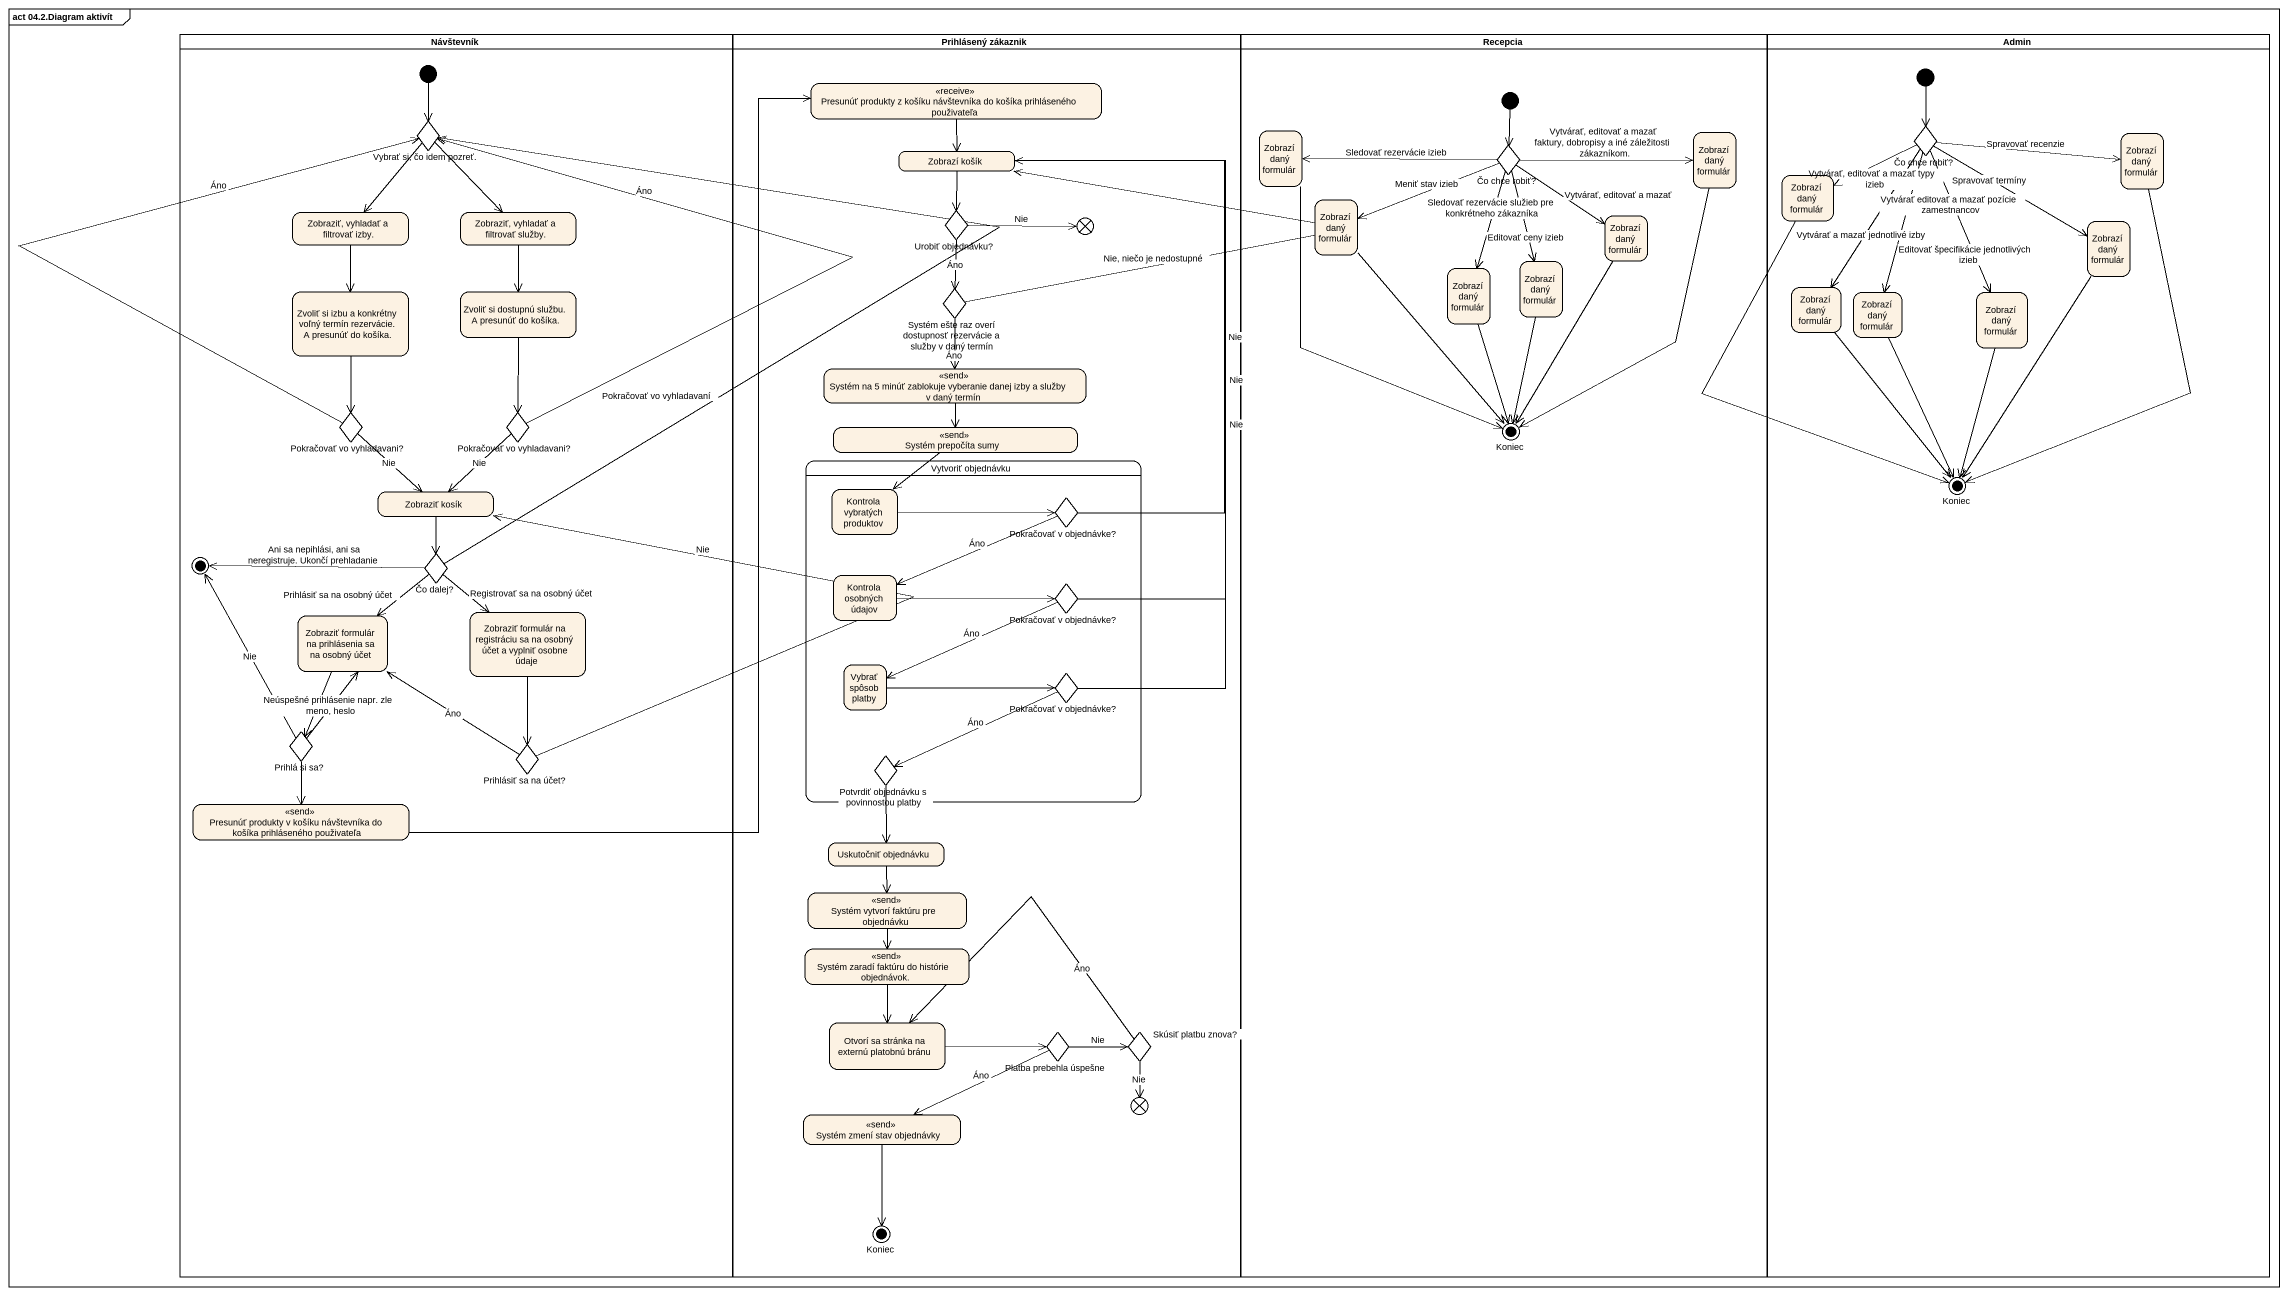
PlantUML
@startuml
mainframe act 04.2.Diagram aktivít
hide empty description
state Návštevník <<partition>> {
  state "Vybrať si, čo idem pozreť." as Vybrať_si_čo_idem_pozreť <<choice>>
  state "Zobraziť, vyhladať a filtrovať izby." as Zobraziť_vyhladať_a
  state "Zobraziť, vyhladať a filtrovať služby." as Zobraziť_vyhladať_a_2
  state "Zvoliť si izbu a konkrétny voľný termín rezervácie. A presunúť do košíka." as Zvoliť_si_izbu_a_konkrétny
  state "Zvoliť si dostupnú službu. A presunúť do košíka." as Zvoliť_si_dostupnú_službu_A
  state "Pokračovať vo vyhladavani?" as Pokračovať_vo_vyhladavani <<choice>>
  state "Pokračovať vo vyhladavani?" as Pokračovať_vo_vyhladavani_2 <<choice>>
  state "Zobraziť kosík" as Zobraziť_kosík
  state "Čo dalej?" as Čo_dalej <<choice>>
  state "Zobraziť formulár na registráciu sa na osobný účet a vyplniť osobne údaje" as Zobraziť_formulár_na
  state "Zobraziť formulár na prihlásenia sa na osobný účet" as Zobraziť_formulár_na_2
  state "Prihlá si sa?" as Prihlá_si_sa <<choice>>
  state "Prihlásiť sa na účet?" as Prihlásiť_sa_na_účet <<choice>>
  state "Presunúť produkty v košíku návštevníka do košíka prihláseného použivateľa" as Presunúť_produkty_v_košíku <<send>>
  [*] --> Vybrať_si_čo_idem_pozreť
  Čo_dalej -left-> [*] : Ani sa nepihlási, ani sa neregistruje. Ukončí prehladanie
  Prihlá_si_sa -up-> [*] : Nie
}
state "Prihlásený zákaznik" as Prihlásený_zákaznik <<partition>> {
  state "Presunúť produkty z košíku návštevníka do košíka prihláseného použivateľa" as Presunúť_produkty_z_košíku <<receive>>
  state "Zobrazí košík" as Zobrazí_košík
  state "Urobiť objednávku?" as Urobiť_objednávku <<choice>>
  state flowfinal1 <<end>>
  state "Systém ešte raz overí dostupnosť rezervácie a služby v daný termín" as Systém_ešte_raz_overí <<choice>>
  state "Systém na 5 minúť zablokuje vyberanie danej izby a služby v daný termín" as Systém_na_5_minúť_zablokuje <<send>>
  state "Systém prepočíta sumy" as Systém_prepočíta_sumy <<send>>
  state "Vytvoriť objednávku" as Vytvoriť_objednávku {
    state "Kontrola vybratých produktov" as Kontrola_vybratých_produktov
    state "Pokračovať v objednávke?" as Pokračovať_v_objednávke <<choice>>
    state "Kontrola osobných údajov" as Kontrola_osobných_údajov
    state "Pokračovať v objednávke?" as Pokračovať_v_objednávke_2 <<choice>>
    state "Vybrať spôsob platby" as Vybrať_spôsob_platby
    state "Pokračovať v objednávke?" as Pokračovať_v_objednávke_3 <<choice>>
    state "Potvrdiť objednávku s povinnostou platby" as Potvrdiť_objednávku_s <<choice>>
  }
  state "Uskutočniť objednávku" as Uskutočniť_objednávku
  state "Systém vytvorí faktúru pre objednávku" as Systém_vytvorí_faktúru_pre <<send>>
  state "Systém zaradí faktúru do histórie objednávok." as Systém_zaradí_faktúru_do <<send>>
  state "Otvorí sa stránka na externú platobnú bránu" as Otvorí_sa_stránka_na
  state "Platba prebehla úspešne" as Platba_prebehla_úspešne <<choice>>
  state "Skúsiť platbu znova?" as Skúsiť_platbu_znova <<choice>>
  state "Systém zmení stav objednávky" as Systém_zmení_stav_objednávky <<send>>
  state flowfinal2 <<end>>
  state "Koniec" as Koniec_3 <<end>>
}
state Recepcia <<partition>> {
  state "Zobrazí daný formulár" as Zobrazí_daný_formulár
  state "Čo chce robiť?" as Čo_chce_robiť <<choice>>
  state "Zobrazí daný formulár" as Zobrazí_daný_formulár_2
  state "Zobrazí daný formulár" as Zobrazí_daný_formulár_5
  state "Zobrazí daný formulár" as Zobrazí_daný_formulár_6
  state "Zobrazí daný formulár" as Zobrazí_daný_formulár_8
  state "Zobrazí daný formulár" as Zobrazí_daný_formulár_9
  state Koniec <<end>>
  [*] --> Čo_chce_robiť
}
state Admin <<partition>> {
  state "Čo chce robiť?" as Čo_chce_robiť_2 <<choice>>
  state "Zobrazí daný formulár" as Zobrazí_daný_formulár_3
  state "Zobrazí daný formulár" as Zobrazí_daný_formulár_4
  state "Zobrazí daný formulár" as Zobrazí_daný_formulár_7
  state "Zobrazí daný formulár" as Zobrazí_daný_formulár_10
  state "Zobrazí daný formulár" as Zobrazí_daný_formulár_11
  state "Zobrazí daný formulár" as Zobrazí_daný_formulár_12
  state "Koniec" as Koniec_2 <<end>>
  [*] --> Čo_chce_robiť_2
}
Presunúť_produkty_z_košíku --> Zobrazí_košík
Vybrať_si_čo_idem_pozreť --> Zobraziť_vyhladať_a
Vybrať_si_čo_idem_pozreť --> Zobraziť_vyhladať_a_2
Zobrazí_daný_formulár --> Koniec
Čo_chce_robiť -left-> Zobrazí_daný_formulár : Sledovať rezervácie izieb
Čo_chce_robiť -right-> Zobrazí_daný_formulár_2 : Vytvárať, editovať a mazať faktury, dobropisy a iné záležitosti zákazníkom.
Čo_chce_robiť -left-> Zobrazí_daný_formulár_5 : Meniť stav izieb
Čo_chce_robiť --> Zobrazí_daný_formulár_6 : Vytvárať, editovať a mazať
Čo_chce_robiť --> Zobrazí_daný_formulár_8 : Editovať ceny izieb
Čo_chce_robiť --> Zobrazí_daný_formulár_9 : Sledovať rezervácie služieb pre konkrétneho zákazníka
Zobrazí_daný_formulár_2 --> Koniec
Čo_chce_robiť_2 -right-> Zobrazí_daný_formulár_3 : Spravovať recenzie
Čo_chce_robiť_2 -left-> Zobrazí_daný_formulár_4 : Vytvárať, editovať a mazať typy izieb
Čo_chce_robiť_2 -right-> Zobrazí_daný_formulár_7 : Spravovať termíny
Čo_chce_robiť_2 --> Zobrazí_daný_formulár_10 : Vytvárať a mazať jednotlivé izby
Čo_chce_robiť_2 --> Zobrazí_daný_formulár_11 : Editovať špecifikácie jednotlivých izieb
Čo_chce_robiť_2 --> Zobrazí_daný_formulár_12 : Vytvárať editovať a mazať pozície zamestnancov
Zobrazí_daný_formulár_3 --> Koniec_2
Zobrazí_košík --> Urobiť_objednávku
Zobrazí_daný_formulár_4 --> Koniec_2
Zobraziť_vyhladať_a --> Zvoliť_si_izbu_a_konkrétny
Zobraziť_vyhladať_a_2 --> Zvoliť_si_dostupnú_službu_A
Urobiť_objednávku -right-> flowfinal1 : Nie
Urobiť_objednávku --> Systém_ešte_raz_overí : Áno
Zobrazí_daný_formulár_5 --> Koniec
Zobrazí_daný_formulár_6 --> Koniec
Zobrazí_daný_formulár_7 --> Koniec_2
Zobrazí_daný_formulár_8 --> Koniec
Zvoliť_si_izbu_a_konkrétny --> Pokračovať_vo_vyhladavani
Zvoliť_si_dostupnú_službu_A --> Pokračovať_vo_vyhladavani_2
Systém_ešte_raz_overí -up-> Zobrazí_košík : Nie, niečo je nedostupné
Systém_ešte_raz_overí --> Systém_na_5_minúť_zablokuje : Áno
Zobrazí_daný_formulár_9 --> Koniec
Zobrazí_daný_formulár_10 --> Koniec_2
Zobrazí_daný_formulár_11 --> Koniec_2
Zobrazí_daný_formulár_12 --> Koniec_2
Systém_na_5_minúť_zablokuje --> Systém_prepočíta_sumy
Pokračovať_vo_vyhladavani -up-> Vybrať_si_čo_idem_pozreť : Áno
Pokračovať_vo_vyhladavani --> Zobraziť_kosík : Nie
Pokračovať_vo_vyhladavani_2 -up-> Vybrať_si_čo_idem_pozreť : Áno
Pokračovať_vo_vyhladavani_2 --> Zobraziť_kosík : Nie
Systém_prepočíta_sumy --> Kontrola_vybratých_produktov
Zobraziť_kosík --> Čo_dalej
Kontrola_vybratých_produktov -right-> Pokračovať_v_objednávke
Pokračovať_v_objednávke -up-> Zobrazí_košík : Nie
Pokračovať_v_objednávke -left-> Kontrola_osobných_údajov : Áno
Čo_dalej -up-> Vybrať_si_čo_idem_pozreť : Pokračovať vo vyhladavaní
Čo_dalej --> Zobraziť_formulár_na : Registrovať sa na osobný účet
Čo_dalej --> Zobraziť_formulár_na_2 : Prihlásiť sa na osobný účet
Zobraziť_formulár_na --> Prihlásiť_sa_na_účet
Kontrola_osobných_údajov -right-> Pokračovať_v_objednávke_2
Pokračovať_v_objednávke_2 -up-> Zobrazí_košík : Nie
Pokračovať_v_objednávke_2 -left-> Vybrať_spôsob_platby : Áno
Zobraziť_formulár_na_2 --> Prihlá_si_sa
Vybrať_spôsob_platby -right-> Pokračovať_v_objednávke_3
Pokračovať_v_objednávke_3 -up-> Zobrazí_košík : Nie
Pokračovať_v_objednávke_3 -left-> Potvrdiť_objednávku_s : Áno
Prihlá_si_sa -up-> Zobraziť_formulár_na_2 : Neúspešné prihlásenie napr. zle meno, heslo
Prihlá_si_sa --> Presunúť_produkty_v_košíku
Prihlásiť_sa_na_účet -up-> Zobraziť_kosík : Nie
Prihlásiť_sa_na_účet -up-> Zobraziť_formulár_na_2 : Áno
Potvrdiť_objednávku_s --> Uskutočniť_objednávku
Presunúť_produkty_v_košíku -up-> Presunúť_produkty_z_košíku
Uskutočniť_objednávku --> Systém_vytvorí_faktúru_pre
Systém_vytvorí_faktúru_pre --> Systém_zaradí_faktúru_do
Systém_zaradí_faktúru_do --> Otvorí_sa_stránka_na
Otvorí_sa_stránka_na -right-> Platba_prebehla_úspešne
Platba_prebehla_úspešne -right-> Skúsiť_platbu_znova : Nie
Platba_prebehla_úspešne -left-> Systém_zmení_stav_objednávky : Áno
Skúsiť_platbu_znova -left-> Otvorí_sa_stránka_na : Áno
Skúsiť_platbu_znova --> flowfinal2 : Nie
Systém_zmení_stav_objednávky --> Koniec_3
@enduml
